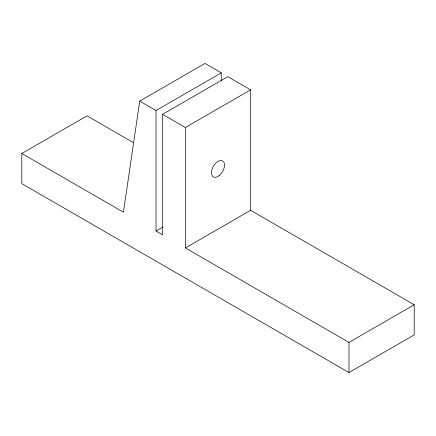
<?xml version="1.0" encoding="UTF-8"?>
<svg xmlns="http://www.w3.org/2000/svg" width="436" height="436" viewBox="0 0 436 436"><rect width="100%" height="100%" fill="white"/><g stroke="black" fill="none" stroke-linecap="round" stroke-linejoin="round"><path stroke-width="0.65" d="M221.259 81.041L221.259 72.872L204.953 63.454L139.727 101.114L123.421 212.179L21.8 153.51L21.8 183.649L348.974 372.546L414.2 334.886L414.2 304.742L250.613 210.299L185.387 247.953L185.387 127.497L250.613 89.838L250.613 210.299M21.8 153.51L87.026 115.851L133.432 142.643M139.727 101.114L156.034 110.531L221.259 72.872M156.034 110.531L156.034 231.009L162.557 234.775L162.557 114.314L227.783 76.66L250.613 89.838M156.034 231.009L163.086 226.938M185.387 247.953L348.974 342.402L414.2 304.742M162.557 114.314L185.387 127.497M348.974 342.402L348.974 372.546M219.69 175.196A9.227 5.325 -60 0 0 222.611 160.906A9.227 5.325 -60 0 0 211.7 170.585A9.227 5.325 -60 0 0 219.69 175.196"/></g></svg>
